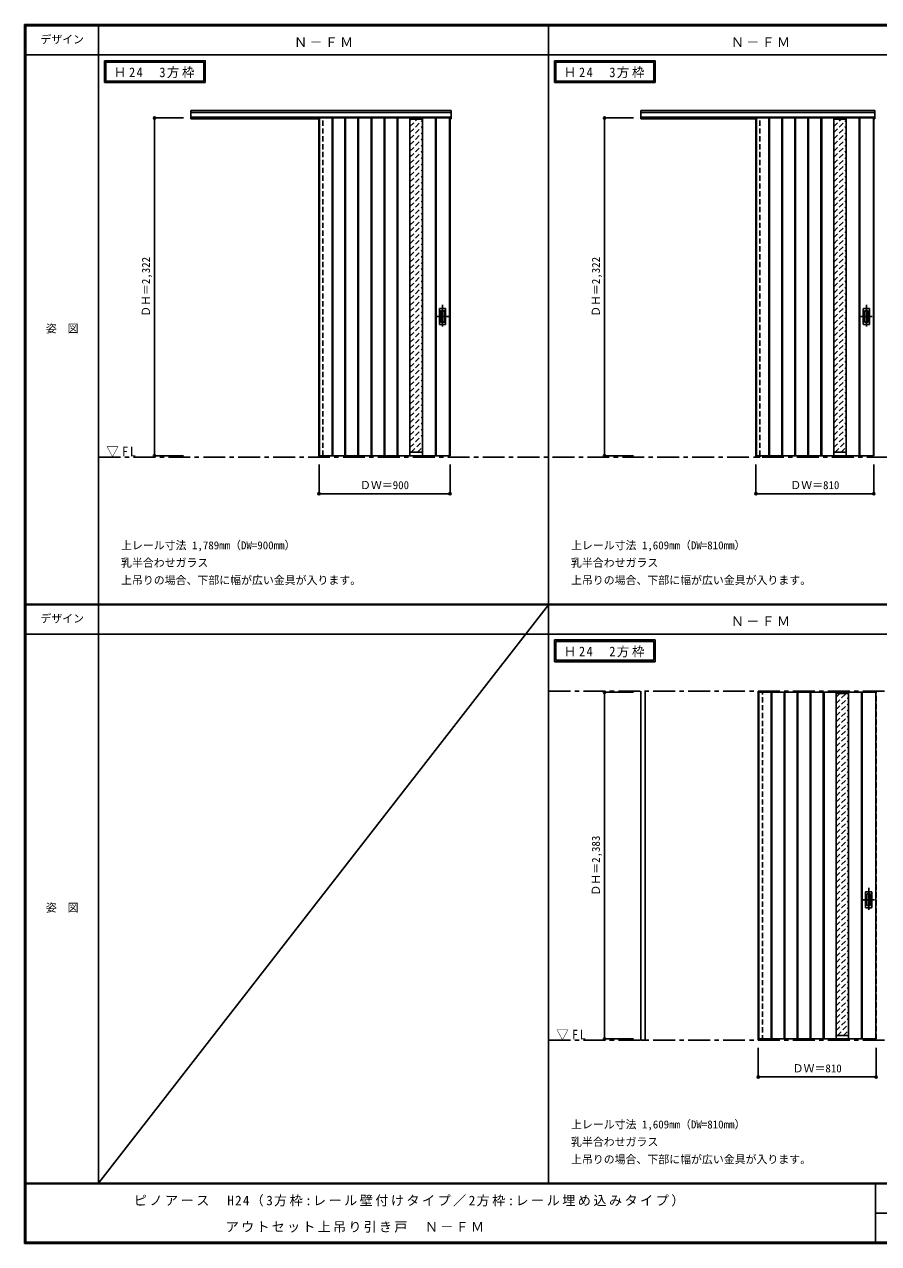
# Model space of a CAD drawing. Units: millimetres, scale not verified. Extents: x -6000 to 5700, y -4307 to 4260.
# Drawn here: x -6000 to -129, y -4205 to 4175 of the extents above; entities that cross this region are included whole.
import ezdxf
from ezdxf.enums import TextEntityAlignment as Align

# ---------------------------------------------------------------- set-up
doc = ezdxf.new("R2010")
doc.units = ezdxf.units.MM
doc.header["$LTSCALE"] = 30
doc.header["$PDMODE"] = 32
doc.header["$PDSIZE"] = 15
doc.linetypes.add('CHAIN1', pattern=[8, 5, -1, 1, -1])
doc.linetypes.add('DASHED1', pattern=[1.8, 1.2, -0.6])
for name, color, linetype in [('0-1_通り芯', 4, 'CHAIN1'), ('0-2_扉', 3, 'Continuous'), ('0-3_仕上げ', 3, 'Continuous'), ('0-4_枠', 3, 'Continuous'), ('0-6_引手', 3, 'Continuous'), ('0-A_文字', 7, 'Continuous'), ('0-B_寸法', 7, 'Continuous'), ('0-C_ハッチ', 4, 'DASHED1'), ('F-0_補助線', 7, 'Continuous'), ('F-1_枠', 6, 'Continuous'), ('F-A_文字', 7, 'Continuous')]:
    doc.layers.add(name, color=color, linetype=linetype)
doc.styles.add('ＭＳ ゴシック', font='')
doc.styles.get('ＭＳ ゴシック').set_extended_font_data('MS Gothic')

msp = doc.modelspace()

# ---------------------------------------------------------------- linework, layer by layer
at = {"layer": '0-1_通り芯'}
for p, q in [((-3125.75, 2248.5), (-3125.75, 2086.5)), ((-213.25, 2248.5), (-213.25, 2086.5)), ((-3084.75, 2167.5), (-3166.75, 2167.5)), ((-172.25, 2167.5), (-254.25, 2167.5)), ((-156.25, -1841), (-238.25, -1841)), ((-197.25, -1760), (-197.25, -1922))]:
    msp.add_line(p, q, dxfattribs=at)
at = {"layer": '0-1_通り芯', "color": 7}
for p, q in [((-5490, 1201), (3233.5, 1201)), ((-2397.5, -407.5), (515, -407.5)), ((-2397.5, -2807.5), (515, -2807.5))]:
    msp.add_line(p, q, dxfattribs=at)
at = {"layer": '0-2_扉', "color": 4, "linetype": 'DASHED1'}
for p, q in [((-3974.75, 3532), (-3974.75, 3528)), ((-972.25, 3532), (-972.25, 3528)), ((-149.25, -415.5), (-146.25, -415.5)), ((-146.25, -2798.5), (-146.25, -415.5)), ((-149.25, -2798.5), (-146.25, -2798.5))]:
    msp.add_line(p, q, dxfattribs=at)
at = {"layer": '0-2_扉'}
for p, q in [((-3974.75, 3532), (-3074.75, 3532)), ((-972.25, 3532), (-162.25, 3532)), ((-972.25, 3532), (-972.25, 1210)), ((-956.25, -415.5), (-956.25, -2798.5)), ((-956.25, -415.5), (-149.25, -415.5)), ((-956.25, -2798.5), (-149.25, -2798.5))]:
    msp.add_line(p, q, dxfattribs=at)
for points in [[(-3974.75, 3532), (-3974.75, 1210), (-3074.75, 1210), (-3074.75, 3532)], [(-972.25, 1210), (-162.25, 1210), (-162.25, 3532)]]:
    msp.add_lwpolyline(points, dxfattribs=at)
at = {"layer": '0-3_仕上げ'}
for p, q in [((-3971.75, 3532), (-3971.75, 1210)), ((-3885.75, 3532), (-3885.75, 1210)), ((-3880.75, 3532), (-3880.75, 1210)), ((-3797.75, 3532), (-3797.75, 1210)), ((-3792.75, 3532), (-3792.75, 1210)), ((-3707.75, 3532), (-3707.75, 1210)), ((-3702.75, 3532), (-3702.75, 1210)), ((-3617.75, 3532), (-3617.75, 1210)), ((-3612.75, 3532), (-3612.75, 1210)), ((-3527.75, 3532), (-3527.75, 1210)), ((-3522.75, 3532), (-3522.75, 1210)), ((-3437.75, 3532), (-3437.75, 1210)), ((-3432.75, 3532), (-3432.75, 1210)), ((-3174.75, 3532), (-3174.75, 1210)), ((-3169.75, 3532), (-3169.75, 1210)), ((-3077.75, 1210), (-3077.75, 3532)), ((-969.25, 3532), (-969.25, 1210)), ((-883.25, 1210), (-883.25, 3532)), ((-878.25, 1210), (-878.25, 3532)), ((-795.25, 1210), (-795.25, 3532)), ((-790.25, 1210), (-790.25, 3532)), ((-705.25, 1210), (-705.25, 3532)), ((-700.25, 1210), (-700.25, 3532)), ((-615.25, 3532), (-615.25, 1210)), ((-610.25, 3532), (-610.25, 1210)), ((-525.25, 3532), (-525.25, 1210)), ((-520.25, 3532), (-520.25, 1210)), ((-262.25, 3532), (-262.25, 1210)), ((-257.25, 3532), (-257.25, 1210)), ((-165.25, 1210), (-165.25, 3532)), ((-953.25, -415.5), (-953.25, -2798.5)), ((-867.25, -2798.5), (-867.25, -415.5)), ((-862.25, -2798.5), (-862.25, -415.5)), ((-779.25, -2798.5), (-779.25, -415.5)), ((-774.25, -2798.5), (-774.25, -415.5)), ((-689.25, -2798.5), (-689.25, -415.5)), ((-684.25, -2798.5), (-684.25, -415.5)), ((-599.25, -415.5), (-599.25, -2798.5)), ((-594.25, -415.5), (-594.25, -2798.5)), ((-509.25, -415.5), (-509.25, -2798.5)), ((-504.25, -415.5), (-504.25, -2798.5)), ((-246.25, -415.5), (-246.25, -2798.5)), ((-241.25, -415.5), (-241.25, -2798.5)), ((-149.25, -2798.5), (-149.25, -415.5))]:
    msp.add_line(p, q, dxfattribs=at)
at = {"layer": '0-3_仕上げ', "color": 7}
for p, q in [((-3349.75, 3532), (-3349.75, 1210)), ((-3349.75, 3524), (-3264.75, 3524)), ((-3264.75, 3532), (-3264.75, 1210)), ((-437.25, 3532), (-437.25, 1210)), ((-437.25, 3524), (-352.25, 3524)), ((-352.25, 3532), (-352.25, 1210)), ((-3349.75, 1234), (-3264.75, 1234)), ((-437.25, 1234), (-352.25, 1234)), ((-421.25, -415.5), (-421.25, -2798.5)), ((-336.25, -415.5), (-336.25, -2798.5)), ((-421.25, -423.5), (-336.25, -423.5)), ((-421.25, -2774.5), (-336.25, -2774.5))]:
    msp.add_line(p, q, dxfattribs=at)
at = {"layer": '0-4_枠'}
for p, q in [((-4855.75, 3582), (-3066.75, 3582)), ((-4855.75, 3525), (-4855.75, 3582)), ((-4855.75, 3569), (-3066.75, 3569)), ((-4855.75, 3537), (-3066.75, 3537)), ((-4855.75, 3525), (-3974.75, 3525)), ((-3975.75, 3537), (-3975.75, 1201)), ((-3947.75, 3532), (-3947.75, 3537)), ((-3074.75, 3525), (-3066.75, 3525)), ((-3066.75, 3525), (-3066.75, 3582)), ((-1763.25, 3582), (-154.25, 3582)), ((-1763.25, 3525), (-1763.25, 3582)), ((-1763.25, 3569), (-154.25, 3569)), ((-1763.25, 3537), (-154.25, 3537)), ((-1763.25, 3525), (-972.25, 3525)), ((-973.25, 3537), (-973.25, 1201)), ((-945.25, 3532), (-945.25, 3537)), ((-162.25, 3525), (-154.25, 3525)), ((-154.25, 3525), (-154.25, 3582)), ((-3975.75, 1201), (-3947.75, 1201)), ((-3947.75, 1210), (-3947.75, 1201)), ((-973.25, 1201), (-945.25, 1201)), ((-945.25, 1210), (-945.25, 1201)), ((-1763.25, -2807.5), (-1763.25, -407.5)), ((-149.25, -2807.5), (-149.25, -407.5))]:
    msp.add_line(p, q, dxfattribs=at)
at = {"layer": '0-4_枠', "color": 4, "linetype": 'DASHED1'}
for p, q in [((-3947.75, 1210), (-3947.75, 3532)), ((-945.25, 1210), (-945.25, 3532)), ((-956.25, -2807.5), (-956.25, -407.5)), ((-926.25, -2807.5), (-926.25, -407.5))]:
    msp.add_line(p, q, dxfattribs=at)
at = {"layer": '0-4_枠'}
msp.add_lwpolyline([(-1763.25, -2807.5), (-1733.25, -2807.5), (-1733.25, -407.5)], dxfattribs=at)
at = {"layer": '0-6_引手'}
for p, q in [((-3146.75, 2221), (-3146.75, 2114)), ((-3145.25, 2222.5), (-3106.25, 2222.5)), ((-3104.75, 2114), (-3104.75, 2221)), ((-234.25, 2221), (-234.25, 2114)), ((-232.75, 2222.5), (-193.75, 2222.5)), ((-192.25, 2114), (-192.25, 2221)), ((-3145.25, 2112.5), (-3106.25, 2112.5)), ((-232.75, 2112.5), (-193.75, 2112.5)), ((-218.25, -1787.5), (-218.25, -1894.5)), ((-216.75, -1786), (-177.75, -1786)), ((-176.25, -1894.5), (-176.25, -1787.5)), ((-216.75, -1896), (-177.75, -1896))]:
    msp.add_line(p, q, dxfattribs=at)
at = {"layer": '0-6_引手', "color": 7}
for p, q in [((-3138.25, 2205), (-3138.25, 2130)), ((-3136.75, 2206.5), (-3114.75, 2206.5)), ((-3113.25, 2130), (-3113.25, 2205)), ((-225.75, 2205), (-225.75, 2130)), ((-224.25, 2206.5), (-202.25, 2206.5)), ((-200.75, 2130), (-200.75, 2205)), ((-3136.75, 2128.5), (-3114.75, 2128.5)), ((-224.25, 2128.5), (-202.25, 2128.5)), ((-209.75, -1803.5), (-209.75, -1878.5)), ((-208.25, -1802), (-186.25, -1802)), ((-184.75, -1878.5), (-184.75, -1803.5)), ((-208.25, -1880), (-186.25, -1880))]:
    msp.add_line(p, q, dxfattribs=at)
at = {"layer": '0-6_引手'}
for centre, start, end in [((-3145.25, 2221), 90, 180), ((-3106.25, 2221), 0, 90), ((-232.75, 2221), 90, 180), ((-193.75, 2221), 0, 90), ((-3145.25, 2114), 180, 270), ((-3106.25, 2114), 270, 0), ((-232.75, 2114), 180, 270), ((-193.75, 2114), 270, 0), ((-216.75, -1787.5), 90, 180), ((-177.75, -1787.5), 0, 90), ((-216.75, -1894.5), 180, 270), ((-177.75, -1894.5), 270, 0)]:
    msp.add_arc(centre, 1.5, start, end, dxfattribs=at)
at = {"layer": '0-6_引手', "color": 7}
for centre, start, end in [((-3136.75, 2205), 90, 180), ((-3114.75, 2205), 0, 90), ((-224.25, 2205), 90, 180), ((-202.25, 2205), 0, 90), ((-3136.75, 2130), 180, 270), ((-3114.75, 2130), 270, 0), ((-224.25, 2130), 180, 270), ((-202.25, 2130), 270, 0), ((-208.25, -1803.5), 90, 180), ((-186.25, -1803.5), 0, 90), ((-208.25, -1878.5), 180, 270), ((-186.25, -1878.5), 270, 0)]:
    msp.add_arc(centre, 1.5, start, end, dxfattribs=at)
at = {"layer": '0-A_文字'}
for p, q in [((-5450, 3925), (-5450, 3775)), ((-5440, 3915), (-5440, 3785)), ((-5440, 3915), (-4767.38, 3915)), ((-4767.38, 3915), (-4767.38, 3785)), ((-2357.5, 3925), (-2357.5, 3775)), ((-2347.5, 3915), (-2347.5, 3785)), ((-2347.5, 3915), (-1674.88, 3915)), ((-1674.88, 3915), (-1674.88, 3785)), ((-5450, 3775), (-4757.38, 3775)), ((-5440, 3785), (-4767.38, 3785)), ((-2357.5, 3775), (-1664.88, 3775)), ((-2347.5, 3785), (-1674.88, 3785)), ((-2357.5, -55.5), (-2357.5, -205.5)), ((-2347.5, -65.5), (-2347.5, -195.5)), ((-2347.5, -65.5), (-1674.88, -65.5)), ((-1674.88, -65.5), (-1674.88, -195.5)), ((-2357.5, -205.5), (-1664.88, -205.5)), ((-2347.5, -195.5), (-1674.88, -195.5))]:
    msp.add_line(p, q, dxfattribs=at)
for points in [[(-5450, 3925), (-4757.38, 3925), (-4757.38, 3775)], [(-2357.5, 3925), (-1664.88, 3925), (-1664.88, 3775)], [(-2357.5, -55.5), (-1664.88, -55.5), (-1664.88, -205.5)]]:
    msp.add_lwpolyline(points, dxfattribs=at)
at = {"layer": '0-B_寸法', "color": 4}
for p, q in [((-5105.75, 3532), (-4905.75, 3532)), ((-2013.25, 3532), (-1813.25, 3532)), ((-3974.75, 949), (-3974.75, 1149)), ((-3074.75, 949), (-3074.75, 1149)), ((-972.25, 949), (-972.25, 1149)), ((-162.25, 949), (-162.25, 1149)), ((-3074.75, 949), (-3974.75, 949)), ((-162.25, 949), (-972.25, 949)), ((-2013.25, -415.5), (-1813.25, -415.5)), ((-956.25, -3059.5), (-956.25, -2859.5)), ((-146.25, -3059.5), (-146.25, -2859.5)), ((-146.25, -3059.5), (-956.25, -3059.5))]:
    msp.add_line(p, q, dxfattribs=at)
for points in [[(-5105.75, 3532), (-5105.75, 1210), (-4905.75, 1210)], [(-2013.25, 3532), (-2013.25, 1210), (-1813.25, 1210)], [(-2013.25, -415.5), (-2013.25, -2798.5), (-1813.25, -2798.5)]]:
    msp.add_lwpolyline(points, dxfattribs=at)
at = {"layer": '0-B_寸法'}
for p in [(-5105.75, 3532), (-2013.25, 3532), (-5105.75, 1210), (-2013.25, 1210), (-3974.75, 949), (-3074.75, 949), (-972.25, 949), (-162.25, 949), (-2013.25, -415.5), (-2013.25, -2798.5), (-956.25, -3059.5), (-146.25, -3059.5)]:
    msp.add_point(p, dxfattribs=at)
at = {"layer": '0-C_ハッチ'}
for p, q in [((-3349.75, 3516.23), (-3341.98, 3524)), ((-3349.75, 3473.81), (-3299.56, 3524)), ((-437.25, 3473.81), (-387.06, 3524)), ((-437.25, 3516.23), (-429.48, 3524)), ((-3349.75, 3431.38), (-3264.75, 3516.38)), ((-3349.75, 3388.95), (-3264.75, 3473.95)), ((-437.25, 3431.38), (-352.25, 3516.38)), ((-437.25, 3388.95), (-352.25, 3473.95)), ((-3349.75, 3346.53), (-3264.75, 3431.53)), ((-3349.75, 3304.1), (-3264.75, 3389.1)), ((-437.25, 3346.53), (-352.25, 3431.53)), ((-437.25, 3304.1), (-352.25, 3389.1)), ((-3349.75, 3261.68), (-3264.75, 3346.68)), ((-3349.75, 3219.25), (-3264.75, 3304.25)), ((-437.25, 3261.68), (-352.25, 3346.68)), ((-437.25, 3219.25), (-352.25, 3304.25)), ((-3349.75, 3176.82), (-3264.75, 3261.82)), ((-3349.75, 3134.4), (-3264.75, 3219.4)), ((-437.25, 3176.82), (-352.25, 3261.82)), ((-437.25, 3134.4), (-352.25, 3219.4)), ((-3349.75, 3091.97), (-3264.75, 3176.97)), ((-3349.75, 3049.54), (-3264.75, 3134.54)), ((-437.25, 3091.97), (-352.25, 3176.97)), ((-437.25, 3049.54), (-352.25, 3134.54)), ((-3349.75, 3007.12), (-3264.75, 3092.12)), ((-3349.75, 2964.69), (-3264.75, 3049.69)), ((-437.25, 3007.12), (-352.25, 3092.12)), ((-437.25, 2964.69), (-352.25, 3049.69)), ((-3349.75, 2922.26), (-3264.75, 3007.26)), ((-3349.75, 2879.84), (-3264.75, 2964.84)), ((-437.25, 2922.26), (-352.25, 3007.26)), ((-437.25, 2879.84), (-352.25, 2964.84)), ((-3349.75, 2837.41), (-3264.75, 2922.41)), ((-3349.75, 2794.98), (-3264.75, 2879.98)), ((-437.25, 2837.41), (-352.25, 2922.41)), ((-437.25, 2794.98), (-352.25, 2879.98)), ((-3349.75, 2752.56), (-3264.75, 2837.56)), ((-3349.75, 2710.13), (-3264.75, 2795.13)), ((-437.25, 2752.56), (-352.25, 2837.56)), ((-437.25, 2710.13), (-352.25, 2795.13)), ((-3349.75, 2667.71), (-3264.75, 2752.71)), ((-3349.75, 2625.28), (-3264.75, 2710.28)), ((-437.25, 2667.71), (-352.25, 2752.71)), ((-437.25, 2625.28), (-352.25, 2710.28)), ((-3349.75, 2582.85), (-3264.75, 2667.85)), ((-3349.75, 2540.43), (-3264.75, 2625.43)), ((-437.25, 2582.85), (-352.25, 2667.85)), ((-437.25, 2540.43), (-352.25, 2625.43)), ((-3349.75, 2498), (-3264.75, 2583)), ((-3349.75, 2455.57), (-3264.75, 2540.57)), ((-437.25, 2498), (-352.25, 2583)), ((-437.25, 2455.57), (-352.25, 2540.57)), ((-3349.75, 2413.15), (-3264.75, 2498.15)), ((-3349.75, 2370.72), (-3264.75, 2455.72)), ((-437.25, 2413.15), (-352.25, 2498.15)), ((-437.25, 2370.72), (-352.25, 2455.72)), ((-3349.75, 2328.29), (-3264.75, 2413.29)), ((-3349.75, 2285.87), (-3264.75, 2370.87)), ((-437.25, 2328.29), (-352.25, 2413.29)), ((-437.25, 2285.87), (-352.25, 2370.87)), ((-3349.75, 2243.44), (-3264.75, 2328.44)), ((-3349.75, 2201.02), (-3264.75, 2286.02)), ((-437.25, 2243.44), (-352.25, 2328.44)), ((-437.25, 2201.02), (-352.25, 2286.02)), ((-3349.75, 2158.59), (-3264.75, 2243.59)), ((-3349.75, 2116.16), (-3264.75, 2201.16)), ((-437.25, 2158.59), (-352.25, 2243.59)), ((-437.25, 2116.16), (-352.25, 2201.16)), ((-3349.75, 2073.74), (-3264.75, 2158.74)), ((-3349.75, 2031.31), (-3264.75, 2116.31)), ((-437.25, 2073.74), (-352.25, 2158.74)), ((-437.25, 2031.31), (-352.25, 2116.31)), ((-3349.75, 1988.88), (-3264.75, 2073.88)), ((-3349.75, 1946.46), (-3264.75, 2031.46)), ((-437.25, 1988.88), (-352.25, 2073.88)), ((-437.25, 1946.46), (-352.25, 2031.46)), ((-3349.75, 1904.03), (-3264.75, 1989.03)), ((-3349.75, 1861.6), (-3264.75, 1946.6)), ((-437.25, 1904.03), (-352.25, 1989.03)), ((-437.25, 1861.6), (-352.25, 1946.6)), ((-3349.75, 1819.18), (-3264.75, 1904.18)), ((-3349.75, 1776.75), (-3264.75, 1861.75)), ((-437.25, 1819.18), (-352.25, 1904.18)), ((-437.25, 1776.75), (-352.25, 1861.75)), ((-3349.75, 1734.32), (-3264.75, 1819.32)), ((-3349.75, 1691.9), (-3264.75, 1776.9)), ((-437.25, 1734.32), (-352.25, 1819.32)), ((-437.25, 1691.9), (-352.25, 1776.9)), ((-3349.75, 1649.47), (-3264.75, 1734.47)), ((-3349.75, 1607.05), (-3264.75, 1692.05)), ((-437.25, 1649.47), (-352.25, 1734.47)), ((-437.25, 1607.05), (-352.25, 1692.05)), ((-3349.75, 1564.62), (-3264.75, 1649.62)), ((-3349.75, 1522.19), (-3264.75, 1607.19)), ((-437.25, 1564.62), (-352.25, 1649.62)), ((-437.25, 1522.19), (-352.25, 1607.19)), ((-3349.75, 1479.77), (-3264.75, 1564.77)), ((-3349.75, 1437.34), (-3264.75, 1522.34)), ((-437.25, 1479.77), (-352.25, 1564.77)), ((-437.25, 1437.34), (-352.25, 1522.34)), ((-3349.75, 1394.91), (-3264.75, 1479.91)), ((-3349.75, 1352.49), (-3264.75, 1437.49)), ((-437.25, 1394.91), (-352.25, 1479.91)), ((-437.25, 1352.49), (-352.25, 1437.49)), ((-3349.75, 1310.06), (-3264.75, 1395.06)), ((-3349.75, 1267.63), (-3264.75, 1352.63)), ((-437.25, 1310.06), (-352.25, 1395.06)), ((-437.25, 1267.63), (-352.25, 1352.63)), ((-3340.96, 1234), (-3264.75, 1310.21)), ((-3298.53, 1234), (-3264.75, 1267.78)), ((-428.46, 1234), (-352.25, 1310.21)), ((-386.03, 1234), (-352.25, 1267.78)), ((-421.25, -492.27), (-352.48, -423.5)), ((-421.25, -449.84), (-394.91, -423.5)), ((-421.25, -534.69), (-336.25, -449.69)), ((-421.25, -577.12), (-336.25, -492.12)), ((-421.25, -619.55), (-336.25, -534.55)), ((-421.25, -661.97), (-336.25, -576.97)), ((-421.25, -704.4), (-336.25, -619.4)), ((-421.25, -746.82), (-336.25, -661.82)), ((-421.25, -789.25), (-336.25, -704.25)), ((-421.25, -831.68), (-336.25, -746.68)), ((-421.25, -874.1), (-336.25, -789.1)), ((-421.25, -916.53), (-336.25, -831.53)), ((-421.25, -958.96), (-336.25, -873.96)), ((-421.25, -1001.38), (-336.25, -916.38)), ((-421.25, -1043.81), (-336.25, -958.81)), ((-421.25, -1086.24), (-336.25, -1001.24)), ((-421.25, -1128.66), (-336.25, -1043.66)), ((-421.25, -1171.09), (-336.25, -1086.09)), ((-421.25, -1213.51), (-336.25, -1128.51)), ((-421.25, -1255.94), (-336.25, -1170.94)), ((-421.25, -1298.37), (-336.25, -1213.37)), ((-421.25, -1340.79), (-336.25, -1255.79)), ((-421.25, -1383.22), (-336.25, -1298.22)), ((-421.25, -1425.65), (-336.25, -1340.65)), ((-421.25, -1468.07), (-336.25, -1383.07)), ((-421.25, -1510.5), (-336.25, -1425.5)), ((-421.25, -1552.93), (-336.25, -1467.93)), ((-421.25, -1595.35), (-336.25, -1510.35)), ((-421.25, -1637.78), (-336.25, -1552.78)), ((-421.25, -1680.21), (-336.25, -1595.21)), ((-421.25, -1722.63), (-336.25, -1637.63)), ((-421.25, -1765.06), (-336.25, -1680.06)), ((-421.25, -1807.48), (-336.25, -1722.48)), ((-421.25, -1849.91), (-336.25, -1764.91)), ((-421.25, -1892.34), (-336.25, -1807.34)), ((-421.25, -1934.76), (-336.25, -1849.76)), ((-421.25, -1977.19), (-336.25, -1892.19)), ((-421.25, -2019.62), (-336.25, -1934.62)), ((-421.25, -2062.04), (-336.25, -1977.04)), ((-421.25, -2104.47), (-336.25, -2019.47)), ((-421.25, -2146.9), (-336.25, -2061.9)), ((-421.25, -2189.32), (-336.25, -2104.32)), ((-421.25, -2231.75), (-336.25, -2146.75)), ((-421.25, -2274.18), (-336.25, -2189.18)), ((-421.25, -2316.6), (-336.25, -2231.6)), ((-421.25, -2359.03), (-336.25, -2274.03)), ((-421.25, -2401.45), (-336.25, -2316.45)), ((-421.25, -2443.88), (-336.25, -2358.88)), ((-421.25, -2486.31), (-336.25, -2401.31)), ((-421.25, -2528.73), (-336.25, -2443.73)), ((-421.25, -2571.16), (-336.25, -2486.16)), ((-421.25, -2613.59), (-336.25, -2528.59)), ((-421.25, -2656.01), (-336.25, -2571.01)), ((-421.25, -2698.44), (-336.25, -2613.44)), ((-421.25, -2740.87), (-336.25, -2655.87)), ((-412.46, -2774.5), (-336.25, -2698.29)), ((-370.03, -2774.5), (-336.25, -2740.72))]:
    msp.add_line(p, q, dxfattribs=at)
at = {"layer": 'F-0_補助線'}
msp.add_line((-2397.5, 184.5), (-5490, -3790), dxfattribs=at)
at = {"layer": 'F-1_枠'}
for p, q in [((-6000, 4175), (5700, 4175)), ((-6000, 4175), (-6000, -4205)), ((-6000, 4170), (5700, 4170)), ((-6000, 4165), (5700, 4165)), ((-5995, 4175), (-5995, -4205)), ((-5990, 4175), (-5990, -4205)), ((-5490, 4175), (-5490, -3790)), ((-2397.5, -3790), (-2397.5, 4175)), ((-6000, 3965), (5700, 3965)), ((-6000, 190.5), (5700, 190.5)), ((-6000, 187.5), (5700, 187.5)), ((-6000, 184.5), (5700, 184.5)), ((-6000, -15.5), (5700, -15.5)), ((5700, -3790), (-6000, -3790)), ((5700, -3795), (-6000, -3795)), ((-150, -3795), (-150, -4195)), ((-150, -3995), (5690, -3995.01)), ((5700, -4195), (-6000, -4195)), ((5700, -4200), (-6000, -4200)), ((5700, -4205), (-6000, -4205))]:
    msp.add_line(p, q, dxfattribs=at)

# ---------------------------------------------------------------- texts
at = {"layer": '0-A_文字', "style": 'ＭＳ ゴシック'}
for s, p in [('上レール寸法 1,789mm（DW=900mm）', (-5335.75, 550.5)), ('上レール寸法 1,609mm（DW=810mm）', (-2243.25, 550.5)), ('乳半合わせガラス', (-5335.75, 430.5)), ('乳半合わせガラス', (-2243.25, 430.5)), ('上吊りの場合、下部に幅が広い金具が入ります。', (-5335.75, 310.5)), ('上吊りの場合、下部に幅が広い金具が入ります。', (-2243.25, 310.5)), ('上レール寸法 1,609mm（DW=810mm）', (-2243.25, -3430)), ('乳半合わせガラス', (-2243.25, -3550)), ('上吊りの場合、下部に幅が広い金具が入ります。', (-2243.25, -3670))]:
    msp.add_text(s, height=54.99, dxfattribs=at).set_placement(p, align=Align.BOTTOM_LEFT)
at = {"layer": '0-A_文字', "char_height": 65.98, "attachment_point": 7, "style": 'ＭＳ ゴシック'}
for s, insert in [('\\T1.17;Ｎ－ＦＭ', (-4146.25, 4020)), ('\\T1.17;Ｎ－ＦＭ', (-1143.75, 4020)), ('\\T1.22;\\W0.95;Ｈ24\u30003方枠', (-5385.34, 3805)), ('\\T1.22;\\W0.95;Ｈ24\u30003方枠', (-2292.84, 3805)), ('\\T1.26;\\W0.95;▽FL', (-5437, 1201)), ('\\T1.17;Ｎ－ＦＭ', (-1143.75, 39.5)), ('\\T1.22;\\W0.95;Ｈ24\u30002方枠', (-2292.84, -175.5)), ('\\T1.26;\\W0.95;▽FL', (-2344.5, -2807.5))]:
    msp.add_mtext(s, dxfattribs=dict(at, insert=insert))
at = {"layer": '0-B_寸法', "style": 'ＭＳ ゴシック'}
for s, p in [('ＤＨ＝2,322', (-5120.75, 2164.75)), ('ＤＨ＝2,322', (-2028.25, 2164.75)), ('ＤＨ＝2,383', (-2028.25, -1813.25))]:
    msp.add_text(s, height=54.99, rotation=90, dxfattribs=at).set_placement(p, align=Align.BOTTOM_LEFT)
for s, p in [('ＤＷ＝900', (-3693.5, 964)), ('ＤＷ＝810', (-736, 964)), ('ＤＷ＝810', (-720, -3044.5))]:
    msp.add_text(s, height=54.99, dxfattribs=at).set_placement(p, align=Align.BOTTOM_LEFT)
at = {"layer": 'F-A_文字', "style": 'ＭＳ ゴシック'}
for s, p in [('デザイン', (-5890, 4027.5)), ('姿\u3000図', (-5852.5, 2040.25)), ('デザイン', (-5890, 47)), ('姿\u3000図', (-5852.5, -1940.25))]:
    msp.add_text(s, height=54.99, dxfattribs=at).set_placement(p, align=Align.BOTTOM_LEFT)
at = {"layer": 'F-A_文字', "char_height": 65.98, "attachment_point": 7, "style": 'ＭＳ ゴシック'}
for s, insert in [('\\T1.19;ピノアース\u3000H24（3方枠:レール壁付けタイプ／2方枠:レール埋め込みタイプ）', (-5247.55, -3950)), ('\\T1.17;\u3000\u3000\u3000\u3000\u3000\u3000アウトセット上吊り引き戸\u3000Ｎ－ＦＭ', (-5247.55, -4130))]:
    msp.add_mtext(s, dxfattribs=dict(at, insert=insert))

doc.saveas('drawing.dxf')
